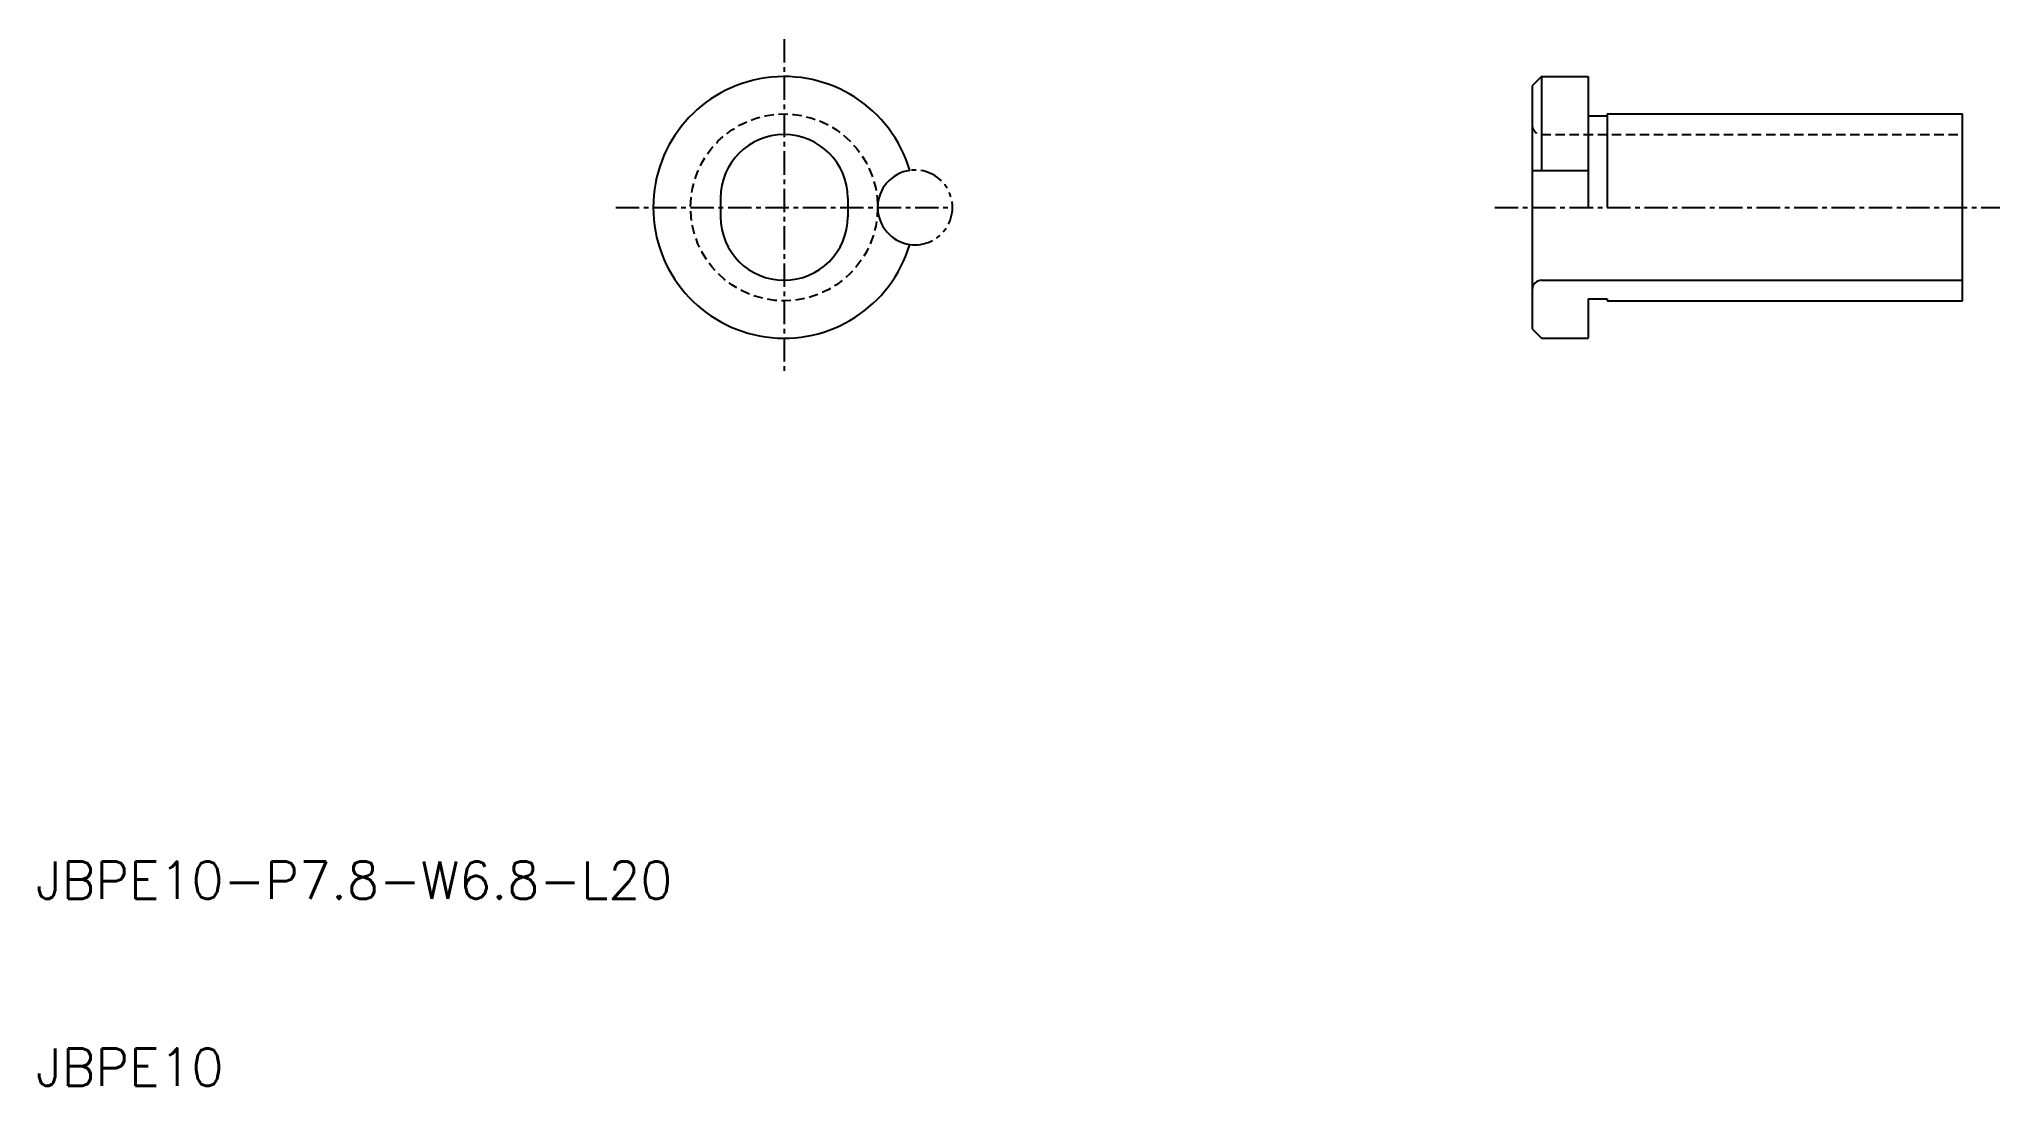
# Model space of a CAD drawing. Extents: x 10 to 115, y 10 to 66.
import ezdxf

# ---------------------------------------------------------------- set-up
doc = ezdxf.new("R2010")
doc.units = 0
for name, pattern in [('CENTER', [2, 1.25, -0.25, 0.25, -0.25]), ('DASHED', [0.75, 0.5, -0.25]), ('PHANTOM', [2.5, 1.25, -0.25, 0.25, -0.25, 0.25, -0.25])]:
    doc.linetypes.add(name, pattern=pattern)
doc.layers.get('0').update_dxf_attribs({"linetype": 'CONTINUOUS'})
doc.layers.add('CENTER', color=1, linetype='CENTER')
doc.styles.get("Standard").update_dxf_attribs({"font": 'txt.shx'})

msp = doc.modelspace()

# ---------------------------------------------------------------- linework, layer by layer
at = {"color": 7, "linetype": 'CONTINUOUS'}
for p, q in [((90.5, 64), (90, 63.5)), ((90.5, 64), (93, 64)), ((90.5, 64), (90.5, 58.98)), ((93, 64), (93, 57)), ((90, 63.5), (90, 50.5)), ((93, 61.9), (94, 61.9)), ((94, 62), (113, 62)), ((94, 62), (94, 57)), ((113, 52), (113, 62)), ((90, 58.98), (93, 58.98)), ((46.6, 57.5), (46.6, 56.5)), ((53.4, 57.5), (53.4, 56.5)), ((90.5, 53.1), (113, 53.1)), ((93, 52.1), (94, 52.1)), ((93, 52.1), (93, 50)), ((94, 52.1), (94, 52)), ((94, 52), (113, 52)), ((90, 50.5), (90.5, 50)), ((90.5, 50), (93, 50))]:
    msp.add_line(p, q, dxfattribs=at)
at = {"color": 3, "linetype": 'DASHED'}
msp.add_line((90.5, 60.9), (113, 60.9), dxfattribs=at)
msp.add_circle((50, 57), 5, dxfattribs=at)
at = {"color": 7, "linetype": 'CONTINUOUS'}
for centre, radius, start, end in [((50, 57), 7, 16.4264, 343.5736), ((50, 57.5), 3.4, 360, 180), ((57, 57), 2, 98.2132, 261.7868), ((50, 56.5), 3.4, 180, 0), ((90.5, 52.6), 0.5, 90, 180)]:
    msp.add_arc(centre, radius, start, end, dxfattribs=at)
at = {"color": 3, "linetype": 'DASHED'}
msp.add_arc((90.5, 61.4), 0.5, 180, 270, dxfattribs=at)
at = {"color": 3, "linetype": 'PHANTOM'}
msp.add_arc((57, 57), 2, 261.7868, 98.2132, dxfattribs=at)
at = {"layer": 'CENTER', "color": 1, "linetype": 'CENTER'}
for p, q in [((50, 66), (50, 48)), ((41, 57), (59, 57)), ((88, 57), (115, 57))]:
    msp.add_line(p, q, dxfattribs=at)

# ---------------------------------------------------------------- texts
at = {"color": 7, "linetype": 'CONTINUOUS'}
for s, p in [('JBPE10-P7.8-W6.8-L20 ', (10, 20)), ('JBPE10', (10, 10))]:
    msp.add_text(s, height=2, dxfattribs=at).set_placement(p)

doc.saveas('drawing.dxf')
